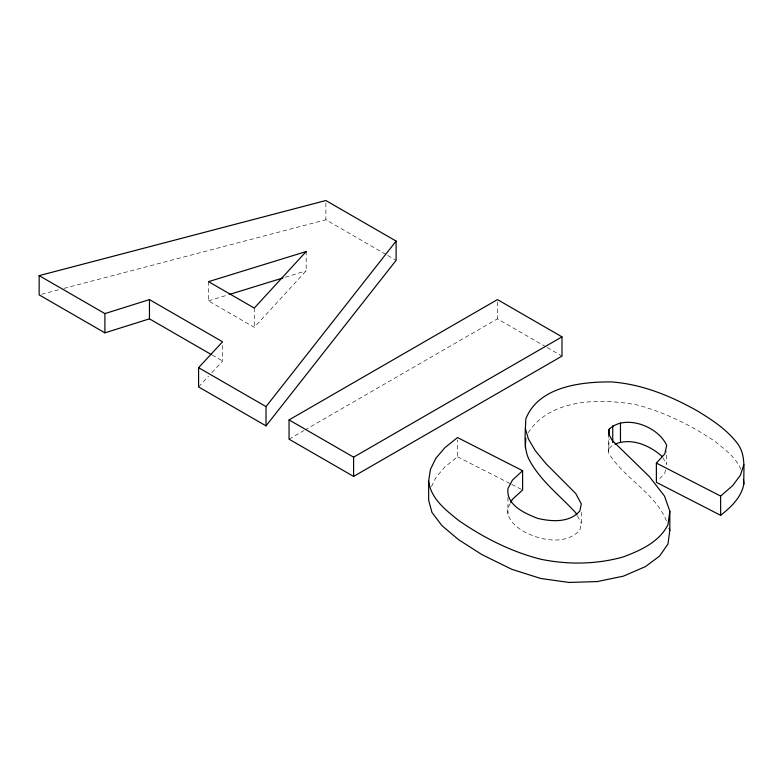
<?xml version="1.0" encoding="UTF-8"?>
<svg xmlns="http://www.w3.org/2000/svg" width="783" height="783" viewBox="0 0 783 783"><rect width="100%" height="100%" fill="white"/><g stroke="black" fill="none" stroke-linecap="round" stroke-linejoin="round"><path stroke-width="0.59" stroke-dasharray="3.92 2.94" d="M581.329 512.376L581.329 523.201L579.831 530.218C565.385 545.604 540.387 540.476 523.749 531.491C515.361 526.597 506.053 518.591 507.971 507.775L510.232 503.538M666.392 520.724C654.803 492.497 623.855 478.305 608.479 452.868L609.184 438.764M665.501 469.957L664.787 473.147L657.906 480.664M528.182 432.745C550.41 398.077 601.354 398.126 637.479 405.017C665.129 412.514 691.056 425.257 714.752 441.269C724.666 449.276 735.844 457.282 740.884 469.438M431.443 486.625L435.867 477.552L444.881 466.932L457.507 456.802L457.507 439.958M208.513 281.645L208.513 300.897L254.269 327.323L306.182 270.791L306.182 251.539M198.588 386.929L208.513 376.222M211.821 372.649L222.568 361.051L222.568 344.207M609.184 448.395L612.737 444.989M289.054 439.165L303.863 430.611M304.92 430.004L497.45 318.847L546.123 346.938M208.513 300.897L228.274 294.809M285.257 277.241L306.182 270.791M41.509 294.261L59.205 289.622M63.932 288.389L325.875 219.778L386.685 254.886M457.507 456.802L510.682 483.884M511.759 484.432L522.613 489.962M387.732 255.493L396.12 260.338M547.18 347.554L561.988 356.108M212.124 355.022L222.568 361.051M662.819 457.566L666.685 464.642L666.685 451.409M577.414 515.919L581.329 523.201M608.479 433.616L608.479 452.868M507.942 497.303L507.942 514.147M497.45 302.003L497.45 318.847M325.875 202.934L325.875 219.778M254.269 308.071L254.269 327.323"/><path stroke-width="1.17" d="M576.856 514.881L575.74 512.796C559.512 495.003 539.33 480.087 528.359 458.114C523.23 445.684 525.559 432.059 525.785 418.983C538.498 386.508 581.162 381.703 611.425 381.928C641.913 384.14 670.473 395.846 696.899 410.635C711.953 419.776 727.064 429.613 737.782 443.892C746.258 455.637 743.361 470.475 743.85 483.992C741.344 497.508 730.95 507.178 720.634 515.322L656.379 482.328L656.379 463.076L664.787 453.895L666.685 445.39C658.346 426.637 625.725 413.747 609.184 429.143L608.479 433.616L612.169 440.349L649.489 476.72L664.483 496.07L669.837 511.201L669.837 530.453L667.968 544.009L659.599 556.038L645.437 566.618L623.405 576.141L597.39 581.554L569.221 582.464L540.74 578.48L511.69 569.27L481.819 554.55L458.554 539.644L441.945 525.628L431.971 512.483L428.653 500.22L428.653 480.968L430.454 469.389L435.867 458.3L444.881 447.69L457.507 437.55L522.613 470.71L522.613 489.962L512.483 499.3L510.79 502.48M525.315 447.7L525.785 438.235M669.837 511.201L667.968 524.757C659.139 542.12 640.7 550.332 623.405 556.889C596.45 564.465 568.096 564.846 540.74 559.228C511.103 551.682 483.61 537.764 458.554 520.392C445.703 510.007 430.689 498.624 428.653 480.968M743.85 464.74L740.434 475.144L732.692 485.587L720.634 496.07L720.634 515.322M39.15 275.626L104.902 313.591L149.455 299.595L222.568 341.799L198.588 367.677L198.588 386.929L266.024 425.864L266.024 406.612L396.12 241.086L325.875 200.536L39.15 275.626L39.15 294.878L104.902 332.844L149.455 318.838L211.077 354.415M266.024 425.864L396.12 260.338L396.12 241.086M522.613 470.71L512.483 480.048L507.971 488.523C505.955 505.231 524.874 513.345 537.578 518.356C551.575 521.664 569.525 523.015 579.831 510.966L581.329 503.949L575.74 493.544L545.917 463.605L535.229 450.587L528.359 438.862L525.315 428.448M289.054 419.913L497.45 299.595L561.988 336.856L561.988 356.108L353.593 476.416L289.054 439.165L289.054 419.913L353.593 457.174L561.988 336.856M614.949 444.186C631.323 437.257 649.821 445.458 662.261 456.548M229.439 294.447L282.927 277.955M656.379 463.076L720.634 496.07M198.588 367.677L266.024 406.612M669.064 528.29L669.837 530.453M743.449 479.392L743.85 483.992M620.469 422.918L620.469 442.17M612.737 425.737L612.737 442.581M609.184 429.143L609.184 435.162M353.593 457.174L353.593 476.416M149.455 299.595L149.455 318.838M104.902 313.591L104.902 332.844M306.182 251.539L254.269 308.071L208.513 281.645L306.182 251.539"/></g></svg>
